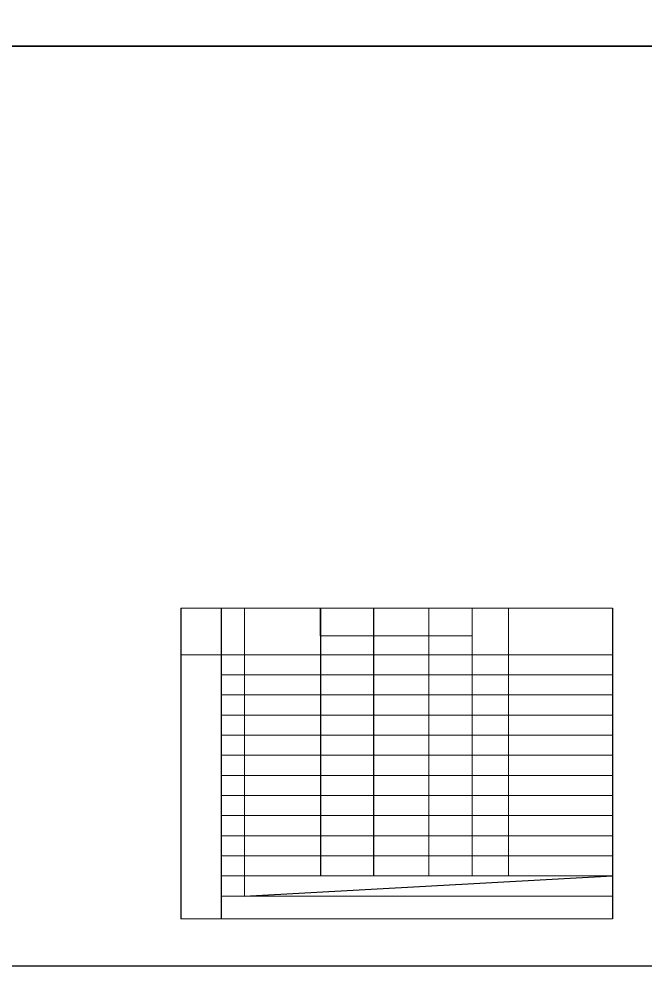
# Model space of a CAD drawing. Extents: x 102162 to 621267, y -39398 to 328893.
# Drawn here: x 398970 to 413266, y 275602 to 297226 of the extents above; entities that cross this region are included whole.
import ezdxf

# ---------------------------------------------------------------- set-up
doc = ezdxf.new("R2010")
doc.units = 0
doc.header["$LTSCALE"] = 1000
doc.header["$MEASUREMENT"] = 0
doc.layers.add('钢架', color=7, linetype='Continuous', lineweight=25)

msp = doc.modelspace()

# ---------------------------------------------------------------- linework, layer by layer
at = {"color": 1}
for p, q in [((402665.3, 283776.6), (402665.3, 276677.1)), ((403597, 276677.1), (403597, 283776.6))]:
    msp.add_line(p, q, dxfattribs=at)
for p, q in [((405856.4, 283137.8), (405856.4, 283776.6)), ((405856.4, 283776.6), (405856.4, 277659.2)), ((407064, 283776.6), (407064, 278118.2)), ((407064, 283776.6), (407064, 277659.2)), ((412520.8, 283776.6), (412520.8, 276677.1)), ((404117.1, 277200.1), (412520.8, 277659.2))]:
    msp.add_line(p, q)
for points in [[(384311.7, 317601.7), (414011.7, 317601.7), (414011.7, 296601.7), (384311.7, 296601.7)], [(384311.7, 296601.7), (414011.7, 296601.7), (414011.7, 275601.7), (384311.7, 275601.7)]]:
    msp.add_lwpolyline(points, close=True)
at = {"layer": '钢架', "lineweight": 13}
for p, q in [((402665.3, 283776.6), (412520.8, 283776.6)), ((404117.1, 283776.6), (404117.1, 277200.1)), ((408332.1, 283776.6), (408332.1, 280872.5)), ((409322.1, 283776.6), (409322.1, 277659.2)), ((410147.4, 283776.6), (410147.4, 277659.2)), ((405856.4, 283137.8), (409322.1, 283137.8)), ((402665.3, 282708.6), (412520.8, 282708.6)), ((403597, 282249.6), (412520.8, 282249.6)), ((403597, 281790.5), (412520.8, 281790.5)), ((403597, 281331.5), (412520.8, 281331.5)), ((403597, 281331.5), (412520.8, 281331.5)), ((403597, 280872.5), (412520.8, 280872.5)), ((408332.1, 280872.5), (408332.1, 280413.4)), ((403597, 280413.4), (412520.8, 280413.4)), ((408332.1, 280413.4), (408332.1, 277659.2)), ((403597, 279954.4), (412520.8, 279954.4)), ((403597, 279495.3), (412520.8, 279495.3)), ((403597, 279036.3), (412520.8, 279036.3)), ((403597, 278577.2), (412520.8, 278577.2)), ((403597, 278118.2), (412520.8, 278118.2)), ((403597, 278118.2), (412520.8, 278118.2)), ((403597, 278118.2), (412520.8, 278118.2)), ((403597, 278118.2), (412520.8, 278118.2)), ((403597, 277659.2), (412520.8, 277659.2)), ((403597, 277659.2), (412520.8, 277659.2)), ((403597, 277200.1), (412520.8, 277200.1)), ((402665.3, 276677.1), (412520.8, 276677.1))]:
    msp.add_line(p, q, dxfattribs=at)

doc.saveas('drawing.dxf')
